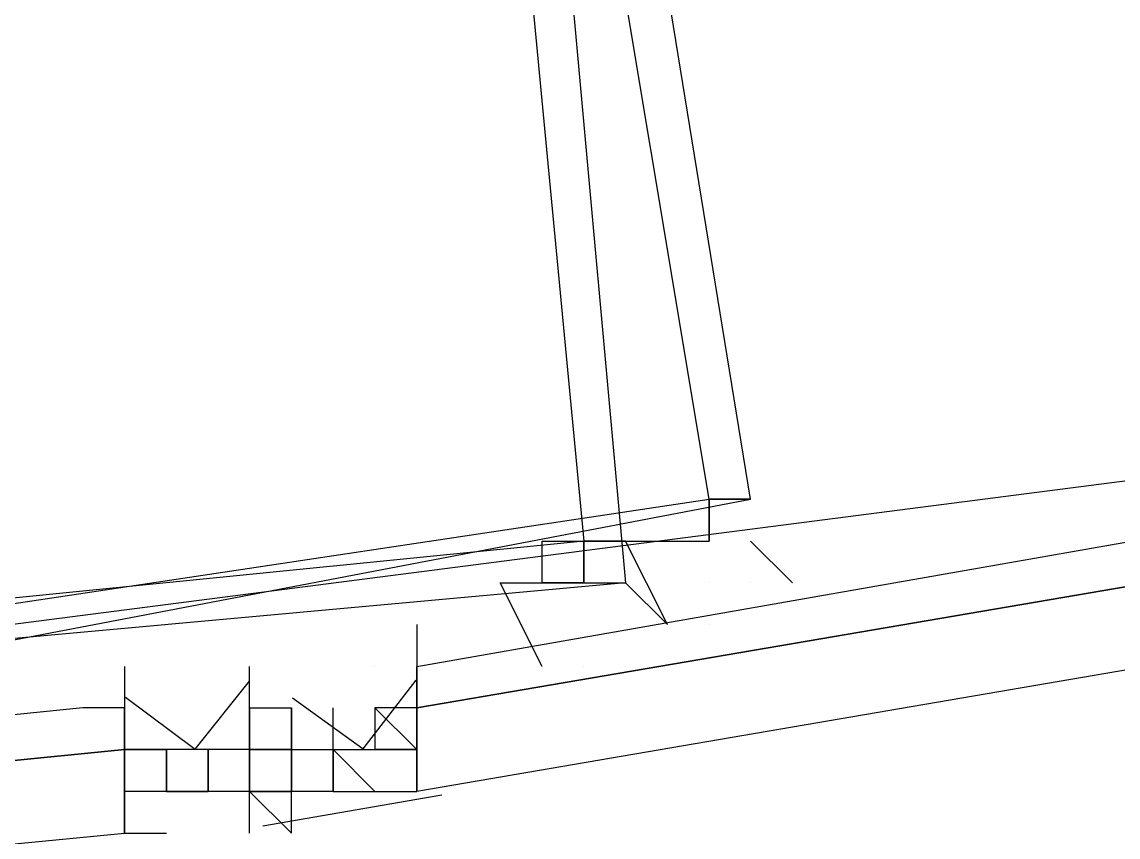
# Model space of a CAD drawing. Header units: feet. Extents: x -84 to 198, y -22 to 181.
# Drawn here: x 76.0606 to 76.4106, y 16.6298 to 16.8903 of the extents above; entities that cross this region are included whole.
import ezdxf

# ---------------------------------------------------------------- set-up
doc = ezdxf.new("R2010")
doc.units = ezdxf.units.FT
doc.layers.add('A-LINEA', color=7, linetype='CONTINUOUS')

msp = doc.modelspace()

# ---------------------------------------------------------------- linework, layer by layer
at = {"layer": 'A-LINEA'}
for p, q in [((76.28, 16.7111), (76.28, 16.7111)), ((76.28, 16.7111), (76.28, 16.7111)), ((76.2533, 16.6978), (76.2533, 16.6978)), ((76.2533, 16.6978), (76.2533, 16.6978)), ((76.28, 16.6978), (76.28, 16.6978)), ((76.28, 16.6978), (76.28, 16.6978)), ((76.28, 16.6978), (76.28, 16.6978)), ((76.28, 16.6978), (76.28, 16.6978)), ((76.0933, 16.6844), (76.0933, 16.6844)), ((76.0933, 16.6844), (76.0933, 16.6844)), ((76.1733, 16.6844), (76.1733, 16.6844)), ((76.1733, 16.6844), (76.1733, 16.6844)), ((76.1733, 16.6844), (76.1733, 16.6844)), ((76.1733, 16.6844), (76.1733, 16.6844)), ((76.1867, 16.6844), (76.1867, 16.6844)), ((76.1867, 16.6844), (76.1867, 16.6844)), ((76.1867, 16.6844), (76.1867, 16.6844)), ((76.1867, 16.6844), (76.1867, 16.6844)), ((76.1867, 16.6844), (76.1867, 16.6844)), ((76.1867, 16.6844), (76.1867, 16.6844)), ((76.1867, 16.6844), (76.1867, 16.6844)), ((76.1867, 16.6844), (76.1867, 16.6844)), ((76.1867, 16.6844), (76.1867, 16.6844)), ((76.1867, 16.6844), (76.1867, 16.6844)), ((76.1867, 16.6844), (76.1867, 16.6844)), ((76.1867, 16.6844), (76.1867, 16.6844)), ((76.1867, 16.6844), (76.1867, 16.6844)), ((76.1867, 16.6844), (76.1867, 16.6844)), ((76.2533, 16.6844), (76.2533, 16.6844)), ((76.2533, 16.6844), (76.2533, 16.6844)), ((76.0933, 16.6711), (76.0933, 16.6711)), ((76.0933, 16.6711), (76.0933, 16.6711)), ((76.0933, 16.6711), (76.0933, 16.6711)), ((76.0933, 16.6711), (76.0933, 16.6711)), ((76.0933, 16.6711), (76.0933, 16.6711)), ((76.0933, 16.6711), (76.0933, 16.6711)), ((76.0933, 16.6711), (76.0933, 16.6711)), ((76.0933, 16.6711), (76.0933, 16.6711)), ((76.0933, 16.6711), (76.0933, 16.6711)), ((76.0933, 16.6711), (76.0933, 16.6711)), ((76.0933, 16.6711), (76.0933, 16.6711)), ((76.0933, 16.6711), (76.0933, 16.6711)), ((76.0933, 16.6711), (76.0933, 16.6711)), ((76.0933, 16.6711), (76.0933, 16.6711)), ((76.0933, 16.6711), (76.0933, 16.6711)), ((76.0933, 16.6711), (76.0933, 16.6711)), ((76.0933, 16.6711), (76.0933, 16.6711)), ((76.0933, 16.6711), (76.0933, 16.6711)), ((76.0933, 16.6711), (76.0933, 16.6711)), ((76.0933, 16.6711), (76.0933, 16.6711)), ((76.0933, 16.6711), (76.0933, 16.6711)), ((76.0933, 16.6711), (76.0933, 16.6711)), ((76.1333, 16.6711), (76.1333, 16.6711)), ((76.1333, 16.6711), (76.1333, 16.6711)), ((76.1333, 16.6711), (76.1333, 16.6711)), ((76.1333, 16.6711), (76.1333, 16.6711)), ((76.1333, 16.6711), (76.1333, 16.6711)), ((76.1333, 16.6711), (76.1333, 16.6711)), ((76.1333, 16.6711), (76.1333, 16.6711)), ((76.1333, 16.6711), (76.1333, 16.6711)), ((76.1333, 16.6711), (76.1333, 16.6711)), ((76.1333, 16.6711), (76.1333, 16.6711)), ((76.1333, 16.6711), (76.1333, 16.6711)), ((76.1333, 16.6711), (76.1333, 16.6711)), ((76.1333, 16.6711), (76.1333, 16.6711)), ((76.1333, 16.6711), (76.1333, 16.6711)), ((76.1333, 16.6711), (76.1333, 16.6711)), ((76.1333, 16.6711), (76.1333, 16.6711)), ((76.1333, 16.6711), (76.1333, 16.6711)), ((76.1333, 16.6711), (76.1333, 16.6711)), ((76.1333, 16.6711), (76.1333, 16.6711)), ((76.1333, 16.6711), (76.1333, 16.6711)), ((76.1333, 16.6711), (76.1333, 16.6711)), ((76.1333, 16.6711), (76.1333, 16.6711)), ((76.1333, 16.6711), (76.1333, 16.6711)), ((76.1333, 16.6711), (76.1333, 16.6711)), ((76.1333, 16.6711), (76.1333, 16.6711)), ((76.1333, 16.6711), (76.1333, 16.6711)), ((76.1333, 16.6711), (76.1333, 16.6711)), ((76.1333, 16.6711), (76.1333, 16.6711)), ((76.1333, 16.6711), (76.1467, 16.6711)), ((76.1333, 16.6711), (76.1333, 16.6711)), ((76.1333, 16.6711), (76.1333, 16.6711)), ((76.1333, 16.6711), (76.1333, 16.6711)), ((76.1333, 16.6711), (76.1333, 16.6711)), ((76.1333, 16.6711), (76.1333, 16.6711)), ((76.1333, 16.6711), (76.1333, 16.6711)), ((76.1333, 16.6711), (76.1333, 16.6711)), ((76.1333, 16.6711), (76.1333, 16.6711)), ((76.1333, 16.6711), (76.1333, 16.6711)), ((76.1333, 16.6711), (76.1333, 16.6711)), ((76.1333, 16.6711), (76.1333, 16.6711)), ((76.1333, 16.6711), (76.1333, 16.6711)), ((76.1333, 16.6711), (76.1333, 16.6711)), ((76.1333, 16.6711), (76.1333, 16.6711)), ((76.1333, 16.6711), (76.1333, 16.6711)), ((76.1333, 16.6711), (76.1333, 16.6711)), ((76.1333, 16.6711), (76.1333, 16.6711)), ((76.1333, 16.6711), (76.1333, 16.6711)), ((76.1333, 16.6711), (76.1333, 16.6711)), ((76.1333, 16.6711), (76.1333, 16.6711)), ((76.1333, 16.6711), (76.1333, 16.6711)), ((76.1333, 16.6711), (76.1333, 16.6711)), ((76.1333, 16.6711), (76.1333, 16.6711)), ((76.1333, 16.6711), (76.1333, 16.6711)), ((76.1333, 16.6711), (76.1333, 16.6711)), ((76.1333, 16.6711), (76.1333, 16.6711)), ((76.1333, 16.6711), (76.1333, 16.6711)), ((76.1333, 16.6711), (76.1333, 16.6711)), ((76.1333, 16.6711), (76.1333, 16.6711)), ((76.1333, 16.6711), (76.1467, 16.6711)), ((76.1333, 16.6711), (76.1333, 16.6711)), ((76.1467, 16.6711), (76.1467, 16.6711)), ((76.1467, 16.6711), (76.1467, 16.6578)), ((76.1467, 16.6711), (76.1467, 16.6711)), ((76.1467, 16.6711), (76.1467, 16.6711)), ((76.1467, 16.6711), (76.1467, 16.6711)), ((76.1467, 16.6711), (76.1467, 16.6711)), ((76.1467, 16.6711), (76.1467, 16.6711)), ((76.1467, 16.6578), (76.1467, 16.6711)), ((76.1467, 16.6578), (76.1467, 16.6711)), ((76.1467, 16.6711), (76.1467, 16.6711)), ((76.1467, 16.6711), (76.1467, 16.6578)), ((76.1467, 16.6711), (76.1467, 16.6711)), ((76.1467, 16.6711), (76.1467, 16.6711)), ((76.1467, 16.6711), (76.1467, 16.6711)), ((76.1467, 16.6711), (76.1467, 16.6711)), ((76.1467, 16.6711), (76.1467, 16.6711)), ((76.1467, 16.6578), (76.1467, 16.6711)), ((76.1467, 16.6578), (76.1467, 16.6711)), ((76.16, 16.6711), (76.16, 16.6711)), ((76.16, 16.6578), (76.16, 16.6711)), ((76.16, 16.6578), (76.16, 16.6711)), ((76.16, 16.6578), (76.16, 16.6711)), ((76.16, 16.6578), (76.16, 16.6711)), ((76.16, 16.6711), (76.16, 16.6711)), ((76.16, 16.6578), (76.16, 16.6711)), ((76.16, 16.6578), (76.16, 16.6711)), ((76.16, 16.6578), (76.16, 16.6711)), ((76.16, 16.6578), (76.16, 16.6711)), ((76.1733, 16.6711), (76.1733, 16.6711)), ((76.1733, 16.6711), (76.1733, 16.6711)), ((76.1733, 16.6711), (76.1733, 16.6711)), ((76.1733, 16.6711), (76.1733, 16.6711)), ((76.1733, 16.6711), (76.1733, 16.6711)), ((76.1733, 16.6711), (76.1733, 16.6711)), ((76.1733, 16.6711), (76.1733, 16.6711)), ((76.1733, 16.6711), (76.1733, 16.6711)), ((76.1733, 16.6711), (76.1733, 16.6711)), ((76.1733, 16.6711), (76.1733, 16.6711)), ((76.1733, 16.6711), (76.1733, 16.6711)), ((76.1733, 16.6711), (76.1733, 16.6711)), ((76.1733, 16.6711), (76.1733, 16.6711)), ((76.1867, 16.6578), (76.1733, 16.6711)), ((76.1733, 16.6711), (76.1733, 16.6711)), ((76.1733, 16.6711), (76.1733, 16.6711)), ((76.1733, 16.6711), (76.1733, 16.6578)), ((76.1733, 16.6711), (76.1733, 16.6711)), ((76.1733, 16.6711), (76.1733, 16.6711)), ((76.1733, 16.6711), (76.1733, 16.6711)), ((76.1733, 16.6711), (76.1733, 16.6711)), ((76.1733, 16.6711), (76.1733, 16.6711)), ((76.1733, 16.6711), (76.1733, 16.6711)), ((76.1733, 16.6711), (76.1733, 16.6711)), ((76.1733, 16.6711), (76.1733, 16.6711)), ((76.1733, 16.6711), (76.1733, 16.6711)), ((76.1733, 16.6711), (76.1733, 16.6711)), ((76.1733, 16.6711), (76.1733, 16.6711)), ((76.1733, 16.6711), (76.1733, 16.6711)), ((76.1733, 16.6711), (76.1733, 16.6711)), ((76.1733, 16.6711), (76.1733, 16.6711)), ((76.1867, 16.6578), (76.1733, 16.6711)), ((76.1733, 16.6711), (76.1733, 16.6711)), ((76.1733, 16.6711), (76.1733, 16.6711)), ((76.1733, 16.6711), (76.1733, 16.6578)), ((76.1733, 16.6711), (76.1733, 16.6711)), ((76.1867, 16.6711), (76.1867, 16.6711)), ((76.1867, 16.6711), (76.1867, 16.6711)), ((76.1867, 16.6711), (76.1867, 16.6711)), ((76.1867, 16.6711), (76.1867, 16.6711)), ((76.1867, 16.6711), (76.1867, 16.6711)), ((76.1867, 16.6711), (76.1867, 16.6711)), ((76.1867, 16.6711), (76.1867, 16.6578)), ((76.1867, 16.6711), (76.1867, 16.6711)), ((76.1867, 16.6711), (76.1867, 16.6711)), ((76.1867, 16.6711), (76.1867, 16.6711)), ((76.1867, 16.6711), (76.1867, 16.6711)), ((76.1867, 16.6711), (76.1867, 16.6711)), ((76.1867, 16.6711), (76.1867, 16.6711)), ((76.1867, 16.6711), (76.1867, 16.6711)), ((76.1867, 16.6711), (76.1867, 16.6711)), ((76.1867, 16.6711), (76.1867, 16.6711)), ((76.1867, 16.6711), (76.1867, 16.6711)), ((76.1867, 16.6711), (76.1867, 16.6578)), ((76.1867, 16.6711), (76.1867, 16.6711)), ((76.1867, 16.6711), (76.1867, 16.6711)), ((76.1867, 16.6711), (76.1867, 16.6711)), ((76.1867, 16.6711), (76.1867, 16.6711)), ((76.0933, 16.6578), (76.0933, 16.6444)), ((76.0933, 16.6578), (76.0933, 16.6578)), ((76.0933, 16.6578), (76.0933, 16.6578)), ((76.0933, 16.6578), (76.0933, 16.6444)), ((76.0933, 16.6578), (76.1067, 16.6578)), ((76.0933, 16.6578), (76.0933, 16.6578)), ((76.0933, 16.6578), (76.0933, 16.6578)), ((76.0933, 16.6578), (76.0933, 16.6578)), ((76.0933, 16.6578), (76.0933, 16.6578)), ((76.0933, 16.6578), (76.0933, 16.6578)), ((76.0933, 16.6578), (76.0933, 16.6578)), ((76.0933, 16.6578), (76.0933, 16.6578)), ((76.1067, 16.6578), (76.0933, 16.6578)), ((76.0933, 16.6444), (76.0933, 16.6578)), ((76.0933, 16.6578), (76.0933, 16.6578)), ((76.0933, 16.6578), (76.1067, 16.6578)), ((76.0933, 16.6578), (76.0933, 16.6444)), ((76.0933, 16.6578), (76.1067, 16.6578)), ((76.0933, 16.6578), (76.0933, 16.6444)), ((76.0933, 16.6578), (76.0933, 16.6578)), ((76.0933, 16.6578), (76.0933, 16.6578)), ((76.0933, 16.6578), (76.0933, 16.6444)), ((76.0933, 16.6578), (76.1067, 16.6578)), ((76.0933, 16.6578), (76.0933, 16.6578)), ((76.0933, 16.6578), (76.0933, 16.6578)), ((76.0933, 16.6578), (76.0933, 16.6578)), ((76.0933, 16.6578), (76.0933, 16.6578)), ((76.0933, 16.6578), (76.0933, 16.6578)), ((76.0933, 16.6578), (76.0933, 16.6578)), ((76.0933, 16.6578), (76.0933, 16.6578)), ((76.1067, 16.6578), (76.0933, 16.6578)), ((76.0933, 16.6444), (76.0933, 16.6578)), ((76.0933, 16.6578), (76.0933, 16.6578)), ((76.0933, 16.6578), (76.1067, 16.6578)), ((76.0933, 16.6578), (76.0933, 16.6444)), ((76.0933, 16.6578), (76.1067, 16.6578)), ((76.1067, 16.6578), (76.1067, 16.6578)), ((76.1067, 16.6578), (76.1067, 16.6578)), ((76.1067, 16.6578), (76.1067, 16.6578)), ((76.1067, 16.6578), (76.1067, 16.6578)), ((76.1067, 16.6578), (76.1067, 16.6578)), ((76.1067, 16.6578), (76.1067, 16.6578)), ((76.1067, 16.6578), (76.1067, 16.6444)), ((76.1067, 16.6578), (76.1067, 16.6578)), ((76.1067, 16.6444), (76.1067, 16.6578)), ((76.1067, 16.6578), (76.1067, 16.6578)), ((76.1067, 16.6578), (76.1067, 16.6578)), ((76.1067, 16.6578), (76.1067, 16.6578)), ((76.1067, 16.6578), (76.1067, 16.6578)), ((76.1067, 16.6578), (76.1067, 16.6578)), ((76.1067, 16.6578), (76.1067, 16.6578)), ((76.1067, 16.6578), (76.1067, 16.6578)), ((76.12, 16.6578), (76.1067, 16.6578)), ((76.1067, 16.6578), (76.1067, 16.6444)), ((76.1067, 16.6578), (76.1067, 16.6578)), ((76.1067, 16.6578), (76.1067, 16.6578)), ((76.1067, 16.6444), (76.1067, 16.6578)), ((76.1067, 16.6578), (76.1067, 16.6578)), ((76.1067, 16.6578), (76.1067, 16.6578)), ((76.1067, 16.6444), (76.1067, 16.6578)), ((76.1067, 16.6578), (76.1067, 16.6578)), ((76.1067, 16.6578), (76.1067, 16.6578)), ((76.1067, 16.6578), (76.1067, 16.6578)), ((76.1067, 16.6578), (76.1067, 16.6578)), ((76.1067, 16.6578), (76.1067, 16.6578)), ((76.1067, 16.6578), (76.1067, 16.6578)), ((76.1067, 16.6578), (76.1067, 16.6578)), ((76.1067, 16.6578), (76.1067, 16.6578)), ((76.1067, 16.6578), (76.1067, 16.6444)), ((76.1067, 16.6578), (76.1067, 16.6578)), ((76.1067, 16.6444), (76.1067, 16.6578)), ((76.1067, 16.6578), (76.1067, 16.6578)), ((76.1067, 16.6578), (76.1067, 16.6578)), ((76.1067, 16.6578), (76.1067, 16.6578)), ((76.1067, 16.6578), (76.1067, 16.6578)), ((76.1067, 16.6578), (76.1067, 16.6578)), ((76.1067, 16.6578), (76.1067, 16.6578)), ((76.1067, 16.6578), (76.1067, 16.6578)), ((76.12, 16.6578), (76.1067, 16.6578)), ((76.1067, 16.6578), (76.1067, 16.6444)), ((76.1067, 16.6578), (76.1067, 16.6578)), ((76.1067, 16.6578), (76.1067, 16.6578)), ((76.1067, 16.6444), (76.1067, 16.6578)), ((76.1067, 16.6578), (76.1067, 16.6578)), ((76.1067, 16.6578), (76.1067, 16.6578)), ((76.1067, 16.6444), (76.1067, 16.6578)), ((76.1067, 16.6578), (76.1067, 16.6578)), ((76.1067, 16.6578), (76.1067, 16.6578)), ((76.12, 16.6578), (76.12, 16.6578)), ((76.12, 16.6578), (76.12, 16.6578)), ((76.12, 16.6578), (76.12, 16.6578)), ((76.12, 16.6578), (76.12, 16.6578)), ((76.12, 16.6578), (76.12, 16.6578)), ((76.12, 16.6578), (76.12, 16.6444)), ((76.12, 16.6578), (76.12, 16.6578)), ((76.12, 16.6578), (76.12, 16.6578)), ((76.12, 16.6578), (76.12, 16.6578)), ((76.12, 16.6578), (76.12, 16.6578)), ((76.12, 16.6578), (76.12, 16.6578)), ((76.12, 16.6444), (76.12, 16.6578)), ((76.12, 16.6578), (76.12, 16.6578)), ((76.12, 16.6578), (76.12, 16.6578)), ((76.1333, 16.6578), (76.12, 16.6578)), ((76.12, 16.6578), (76.12, 16.6578)), ((76.12, 16.6578), (76.12, 16.6578)), ((76.12, 16.6578), (76.12, 16.6578)), ((76.12, 16.6578), (76.12, 16.6578)), ((76.12, 16.6578), (76.12, 16.6578)), ((76.12, 16.6578), (76.12, 16.6578)), ((76.12, 16.6578), (76.12, 16.6578)), ((76.12, 16.6578), (76.12, 16.6578)), ((76.12, 16.6578), (76.12, 16.6578)), ((76.12, 16.6578), (76.12, 16.6578)), ((76.12, 16.6578), (76.12, 16.6578)), ((76.12, 16.6578), (76.12, 16.6578)), ((76.12, 16.6578), (76.12, 16.6578)), ((76.12, 16.6578), (76.12, 16.6578)), ((76.12, 16.6578), (76.12, 16.6578)), ((76.12, 16.6578), (76.12, 16.6578)), ((76.12, 16.6578), (76.12, 16.6578)), ((76.12, 16.6578), (76.12, 16.6578)), ((76.12, 16.6578), (76.12, 16.6444)), ((76.12, 16.6578), (76.12, 16.6578)), ((76.12, 16.6578), (76.12, 16.6578)), ((76.12, 16.6578), (76.12, 16.6578)), ((76.12, 16.6578), (76.12, 16.6578)), ((76.12, 16.6578), (76.12, 16.6578)), ((76.12, 16.6444), (76.12, 16.6578)), ((76.12, 16.6578), (76.12, 16.6578)), ((76.12, 16.6578), (76.12, 16.6578)), ((76.1333, 16.6578), (76.12, 16.6578)), ((76.12, 16.6578), (76.12, 16.6578)), ((76.12, 16.6578), (76.12, 16.6578)), ((76.12, 16.6578), (76.12, 16.6578)), ((76.12, 16.6578), (76.12, 16.6578)), ((76.12, 16.6578), (76.12, 16.6578)), ((76.12, 16.6578), (76.12, 16.6578)), ((76.12, 16.6578), (76.12, 16.6578)), ((76.12, 16.6578), (76.12, 16.6578)), ((76.12, 16.6578), (76.12, 16.6578)), ((76.12, 16.6578), (76.12, 16.6578)), ((76.12, 16.6578), (76.12, 16.6578)), ((76.12, 16.6578), (76.12, 16.6578)), ((76.12, 16.6578), (76.12, 16.6578)), ((76.1333, 16.6578), (76.1333, 16.6578)), ((76.1333, 16.6578), (76.1333, 16.6578)), ((76.1333, 16.6578), (76.1333, 16.6578)), ((76.1333, 16.6578), (76.1333, 16.6578)), ((76.1333, 16.6578), (76.1333, 16.6578)), ((76.1333, 16.6578), (76.1333, 16.6578)), ((76.1333, 16.6578), (76.1333, 16.6578)), ((76.1333, 16.6578), (76.1333, 16.6578)), ((76.1467, 16.6578), (76.1333, 16.6578)), ((76.1333, 16.6578), (76.1333, 16.6578)), ((76.1333, 16.6578), (76.1333, 16.6578)), ((76.1333, 16.6578), (76.1333, 16.6444)), ((76.1467, 16.6578), (76.1333, 16.6578)), ((76.1333, 16.6578), (76.1333, 16.6444)), ((76.1333, 16.6578), (76.1333, 16.6578)), ((76.1333, 16.6578), (76.1333, 16.6578)), ((76.1333, 16.6578), (76.1333, 16.6578)), ((76.1333, 16.6578), (76.1333, 16.6578)), ((76.1333, 16.6578), (76.1333, 16.6578)), ((76.1333, 16.6578), (76.1333, 16.6578)), ((76.1333, 16.6578), (76.1333, 16.6578)), ((76.1333, 16.6578), (76.1333, 16.6578)), ((76.1333, 16.6578), (76.1333, 16.6578)), ((76.1333, 16.6578), (76.1333, 16.6578)), ((76.1333, 16.6578), (76.1467, 16.6578)), ((76.1333, 16.6578), (76.1333, 16.6578)), ((76.1333, 16.6578), (76.1333, 16.6578)), ((76.1333, 16.6578), (76.1467, 16.6578)), ((76.1333, 16.6578), (76.1333, 16.6578)), ((76.1333, 16.6578), (76.1333, 16.6578)), ((76.1333, 16.6578), (76.1333, 16.6578)), ((76.1333, 16.6578), (76.1333, 16.6578)), ((76.1333, 16.6578), (76.1333, 16.6578)), ((76.1333, 16.6578), (76.1333, 16.6578)), ((76.1333, 16.6578), (76.1333, 16.6578)), ((76.1333, 16.6578), (76.1333, 16.6578)), ((76.1333, 16.6578), (76.1333, 16.6578)), ((76.1333, 16.6578), (76.1333, 16.6578)), ((76.1333, 16.6578), (76.1333, 16.6578)), ((76.1333, 16.6578), (76.1333, 16.6578)), ((76.1467, 16.6578), (76.1333, 16.6578)), ((76.1333, 16.6578), (76.1333, 16.6578)), ((76.1333, 16.6578), (76.1333, 16.6578)), ((76.1333, 16.6578), (76.1333, 16.6578)), ((76.1333, 16.6578), (76.1333, 16.6578)), ((76.1333, 16.6578), (76.1333, 16.6578)), ((76.1333, 16.6578), (76.1333, 16.6578)), ((76.1333, 16.6578), (76.1333, 16.6578)), ((76.1333, 16.6578), (76.1333, 16.6578)), ((76.1333, 16.6578), (76.1333, 16.6578)), ((76.1333, 16.6578), (76.1333, 16.6578)), ((76.1333, 16.6578), (76.1333, 16.6578)), ((76.1467, 16.6578), (76.1333, 16.6578)), ((76.1333, 16.6578), (76.1333, 16.6578)), ((76.1333, 16.6578), (76.1333, 16.6578)), ((76.1333, 16.6578), (76.1333, 16.6444)), ((76.1467, 16.6578), (76.1333, 16.6578)), ((76.1333, 16.6578), (76.1333, 16.6444)), ((76.1333, 16.6578), (76.1333, 16.6578)), ((76.1333, 16.6578), (76.1333, 16.6578)), ((76.1333, 16.6578), (76.1333, 16.6578)), ((76.1333, 16.6578), (76.1333, 16.6578)), ((76.1333, 16.6578), (76.1333, 16.6578)), ((76.1333, 16.6578), (76.1333, 16.6578)), ((76.1333, 16.6578), (76.1333, 16.6578)), ((76.1333, 16.6578), (76.1333, 16.6578)), ((76.1333, 16.6578), (76.1333, 16.6578)), ((76.1333, 16.6578), (76.1333, 16.6578)), ((76.1333, 16.6578), (76.1467, 16.6578)), ((76.1333, 16.6578), (76.1333, 16.6578)), ((76.1333, 16.6578), (76.1333, 16.6578)), ((76.1333, 16.6578), (76.1467, 16.6578)), ((76.1333, 16.6578), (76.1333, 16.6578)), ((76.1333, 16.6578), (76.1333, 16.6578)), ((76.1333, 16.6578), (76.1333, 16.6578)), ((76.1333, 16.6578), (76.1333, 16.6578)), ((76.1333, 16.6578), (76.1333, 16.6578)), ((76.1333, 16.6578), (76.1333, 16.6578)), ((76.1333, 16.6578), (76.1333, 16.6578)), ((76.1333, 16.6578), (76.1333, 16.6578)), ((76.1333, 16.6578), (76.1333, 16.6578)), ((76.1333, 16.6578), (76.1333, 16.6578)), ((76.1333, 16.6578), (76.1333, 16.6578)), ((76.1333, 16.6578), (76.1333, 16.6578)), ((76.1467, 16.6578), (76.1333, 16.6578)), ((76.1333, 16.6578), (76.1333, 16.6578)), ((76.1333, 16.6578), (76.1333, 16.6578)), ((76.1333, 16.6578), (76.1333, 16.6578)), ((76.1467, 16.6578), (76.1467, 16.6578)), ((76.1467, 16.6578), (76.1467, 16.6578)), ((76.1467, 16.6578), (76.1467, 16.6578)), ((76.1467, 16.6578), (76.1467, 16.6578)), ((76.1467, 16.6578), (76.1467, 16.6578)), ((76.1467, 16.6578), (76.1467, 16.6578)), ((76.1467, 16.6578), (76.1467, 16.6578)), ((76.1467, 16.6578), (76.1467, 16.6578)), ((76.1467, 16.6578), (76.1467, 16.6578)), ((76.1467, 16.6578), (76.16, 16.6578)), ((76.1467, 16.6578), (76.1467, 16.6578)), ((76.1467, 16.6578), (76.16, 16.6578)), ((76.1467, 16.6578), (76.1467, 16.6578)), ((76.1467, 16.6578), (76.1467, 16.6578)), ((76.1467, 16.6578), (76.1467, 16.6578)), ((76.1467, 16.6578), (76.1467, 16.6578)), ((76.1467, 16.6578), (76.1467, 16.6578)), ((76.1467, 16.6578), (76.1467, 16.6578)), ((76.1467, 16.6578), (76.1467, 16.6578)), ((76.1467, 16.6578), (76.1467, 16.6578)), ((76.1467, 16.6578), (76.1467, 16.6578)), ((76.1467, 16.6578), (76.1467, 16.6578)), ((76.1467, 16.6578), (76.1467, 16.6578)), ((76.1467, 16.6578), (76.1467, 16.6578)), ((76.1467, 16.6578), (76.1467, 16.6444)), ((76.1467, 16.6578), (76.1467, 16.6444)), ((76.1467, 16.6578), (76.1467, 16.6578)), ((76.1467, 16.6578), (76.1467, 16.6578)), ((76.1467, 16.6578), (76.1467, 16.6578)), ((76.1467, 16.6578), (76.1467, 16.6578)), ((76.1467, 16.6578), (76.1467, 16.6578)), ((76.1467, 16.6578), (76.1467, 16.6578)), ((76.1467, 16.6578), (76.1467, 16.6578)), ((76.1467, 16.6578), (76.1467, 16.6578)), ((76.1467, 16.6578), (76.1467, 16.6578)), ((76.1467, 16.6578), (76.1467, 16.6578)), ((76.1467, 16.6578), (76.1467, 16.6578)), ((76.1467, 16.6578), (76.1467, 16.6578)), ((76.1467, 16.6578), (76.1467, 16.6578)), ((76.1467, 16.6578), (76.1467, 16.6578)), ((76.1467, 16.6578), (76.1467, 16.6578)), ((76.1467, 16.6578), (76.16, 16.6578)), ((76.1467, 16.6578), (76.1467, 16.6578)), ((76.1467, 16.6578), (76.16, 16.6578)), ((76.1467, 16.6578), (76.1467, 16.6578)), ((76.1467, 16.6578), (76.1467, 16.6578)), ((76.1467, 16.6578), (76.1467, 16.6578)), ((76.1467, 16.6578), (76.1467, 16.6578)), ((76.1467, 16.6578), (76.1467, 16.6578)), ((76.1467, 16.6578), (76.1467, 16.6578)), ((76.1467, 16.6578), (76.1467, 16.6578)), ((76.1467, 16.6578), (76.1467, 16.6578)), ((76.1467, 16.6578), (76.1467, 16.6578)), ((76.1467, 16.6578), (76.1467, 16.6578)), ((76.1467, 16.6578), (76.1467, 16.6578)), ((76.1467, 16.6578), (76.1467, 16.6578)), ((76.1467, 16.6578), (76.1467, 16.6444)), ((76.1467, 16.6578), (76.1467, 16.6444)), ((76.1467, 16.6578), (76.1467, 16.6578)), ((76.1467, 16.6578), (76.1467, 16.6578)), ((76.1467, 16.6578), (76.1467, 16.6578)), ((76.1467, 16.6578), (76.1467, 16.6578)), ((76.1467, 16.6578), (76.1467, 16.6578)), ((76.1467, 16.6578), (76.1467, 16.6578)), ((76.16, 16.6578), (76.16, 16.6578)), ((76.16, 16.6578), (76.16, 16.6444)), ((76.16, 16.6578), (76.16, 16.6578)), ((76.16, 16.6578), (76.16, 16.6578)), ((76.16, 16.6578), (76.16, 16.6578)), ((76.16, 16.6578), (76.16, 16.6578)), ((76.16, 16.6578), (76.16, 16.6578)), ((76.16, 16.6578), (76.1733, 16.6578)), ((76.16, 16.6444), (76.16, 16.6578)), ((76.16, 16.6578), (76.16, 16.6578)), ((76.16, 16.6578), (76.16, 16.6578)), ((76.16, 16.6578), (76.1733, 16.6444)), ((76.16, 16.6578), (76.16, 16.6578)), ((76.16, 16.6578), (76.16, 16.6578)), ((76.16, 16.6578), (76.16, 16.6578)), ((76.16, 16.6444), (76.16, 16.6578)), ((76.16, 16.6578), (76.16, 16.6578)), ((76.16, 16.6444), (76.16, 16.6578)), ((76.16, 16.6578), (76.16, 16.6578)), ((76.16, 16.6578), (76.16, 16.6578)), ((76.16, 16.6578), (76.16, 16.6578)), ((76.16, 16.6578), (76.16, 16.6578)), ((76.16, 16.6578), (76.16, 16.6578)), ((76.16, 16.6578), (76.16, 16.6444)), ((76.16, 16.6578), (76.16, 16.6578)), ((76.16, 16.6578), (76.16, 16.6578)), ((76.16, 16.6578), (76.16, 16.6578)), ((76.16, 16.6578), (76.16, 16.6578)), ((76.16, 16.6578), (76.16, 16.6578)), ((76.16, 16.6578), (76.16, 16.6444)), ((76.16, 16.6578), (76.16, 16.6578)), ((76.16, 16.6578), (76.16, 16.6578)), ((76.16, 16.6578), (76.16, 16.6578)), ((76.16, 16.6578), (76.16, 16.6578)), ((76.16, 16.6578), (76.16, 16.6578)), ((76.16, 16.6578), (76.1733, 16.6578)), ((76.16, 16.6444), (76.16, 16.6578)), ((76.16, 16.6578), (76.16, 16.6578)), ((76.16, 16.6578), (76.16, 16.6578)), ((76.16, 16.6578), (76.1733, 16.6444)), ((76.16, 16.6578), (76.16, 16.6578)), ((76.16, 16.6578), (76.16, 16.6578)), ((76.16, 16.6578), (76.16, 16.6578)), ((76.16, 16.6444), (76.16, 16.6578)), ((76.16, 16.6578), (76.16, 16.6578)), ((76.16, 16.6444), (76.16, 16.6578)), ((76.16, 16.6578), (76.16, 16.6578)), ((76.16, 16.6578), (76.16, 16.6578)), ((76.16, 16.6578), (76.16, 16.6578)), ((76.16, 16.6578), (76.16, 16.6578)), ((76.16, 16.6578), (76.16, 16.6578)), ((76.16, 16.6578), (76.16, 16.6444)), ((76.16, 16.6578), (76.16, 16.6578)), ((76.16, 16.6578), (76.16, 16.6578)), ((76.16, 16.6578), (76.16, 16.6578)), ((76.16, 16.6578), (76.16, 16.6578)), ((76.1733, 16.6578), (76.1733, 16.6578)), ((76.1733, 16.6578), (76.1733, 16.6578)), ((76.1733, 16.6578), (76.1733, 16.6578)), ((76.1733, 16.6578), (76.1733, 16.6578)), ((76.1733, 16.6578), (76.1733, 16.6578)), ((76.1733, 16.6578), (76.1733, 16.6578)), ((76.1733, 16.6578), (76.1733, 16.6578)), ((76.1733, 16.6578), (76.1733, 16.6578)), ((76.1733, 16.6578), (76.1733, 16.6578)), ((76.1733, 16.6578), (76.1733, 16.6578)), ((76.1733, 16.6578), (76.1733, 16.6578)), ((76.1733, 16.6578), (76.1733, 16.6578)), ((76.1733, 16.6578), (76.1733, 16.6578)), ((76.1733, 16.6578), (76.1733, 16.6578)), ((76.1733, 16.6578), (76.1733, 16.6578)), ((76.1733, 16.6578), (76.1733, 16.6578)), ((76.1733, 16.6578), (76.1733, 16.6578)), ((76.1733, 16.6578), (76.1733, 16.6578)), ((76.1733, 16.6578), (76.1733, 16.6578)), ((76.1733, 16.6578), (76.1733, 16.6578)), ((76.1733, 16.6578), (76.1867, 16.6578)), ((76.1733, 16.6578), (76.1733, 16.6578)), ((76.1733, 16.6578), (76.1733, 16.6578)), ((76.1733, 16.6578), (76.1733, 16.6578)), ((76.1733, 16.6578), (76.1733, 16.6578)), ((76.1733, 16.6578), (76.1733, 16.6578)), ((76.1733, 16.6578), (76.1733, 16.6578)), ((76.1733, 16.6578), (76.1733, 16.6578)), ((76.1733, 16.6578), (76.1733, 16.6578)), ((76.1867, 16.6578), (76.1733, 16.6578)), ((76.1733, 16.6578), (76.1733, 16.6578)), ((76.1867, 16.6578), (76.1733, 16.6578)), ((76.1733, 16.6578), (76.1733, 16.6578)), ((76.1733, 16.6578), (76.1733, 16.6578)), ((76.1733, 16.6578), (76.1733, 16.6578)), ((76.1733, 16.6578), (76.1733, 16.6578)), ((76.1733, 16.6578), (76.1733, 16.6578)), ((76.1733, 16.6578), (76.1733, 16.6578)), ((76.1733, 16.6578), (76.1733, 16.6578)), ((76.1733, 16.6578), (76.1733, 16.6578)), ((76.1733, 16.6578), (76.1733, 16.6578)), ((76.1733, 16.6578), (76.1733, 16.6578)), ((76.1733, 16.6578), (76.1733, 16.6578)), ((76.1733, 16.6578), (76.1733, 16.6578)), ((76.1733, 16.6578), (76.1733, 16.6578)), ((76.1733, 16.6578), (76.1733, 16.6578)), ((76.1733, 16.6578), (76.1733, 16.6578)), ((76.1733, 16.6578), (76.1733, 16.6578)), ((76.1733, 16.6578), (76.1733, 16.6578)), ((76.1733, 16.6578), (76.1733, 16.6578)), ((76.1733, 16.6578), (76.1733, 16.6578)), ((76.1733, 16.6578), (76.1733, 16.6578)), ((76.1733, 16.6578), (76.1733, 16.6578)), ((76.1733, 16.6578), (76.1867, 16.6578)), ((76.1733, 16.6578), (76.1733, 16.6578)), ((76.1733, 16.6578), (76.1733, 16.6578)), ((76.1733, 16.6578), (76.1733, 16.6578)), ((76.1733, 16.6578), (76.1733, 16.6578)), ((76.1733, 16.6578), (76.1733, 16.6578)), ((76.1733, 16.6578), (76.1733, 16.6578)), ((76.1733, 16.6578), (76.1733, 16.6578)), ((76.1733, 16.6578), (76.1733, 16.6578)), ((76.1867, 16.6578), (76.1733, 16.6578)), ((76.1733, 16.6578), (76.1733, 16.6578)), ((76.1867, 16.6578), (76.1733, 16.6578)), ((76.1733, 16.6578), (76.1733, 16.6578)), ((76.1867, 16.6578), (76.1867, 16.6578)), ((76.1867, 16.6578), (76.1867, 16.6578)), ((76.1867, 16.6578), (76.1867, 16.6578)), ((76.1867, 16.6578), (76.1867, 16.6578)), ((76.1867, 16.6578), (76.1867, 16.6578)), ((76.1867, 16.6578), (76.1867, 16.6578)), ((76.1867, 16.6578), (76.1867, 16.6578)), ((76.1867, 16.6578), (76.1867, 16.6578)), ((76.1867, 16.6578), (76.1867, 16.6578)), ((76.1867, 16.6578), (76.1867, 16.6578)), ((76.1867, 16.6578), (76.1867, 16.6578)), ((76.1867, 16.6444), (76.1867, 16.6578)), ((76.1867, 16.6444), (76.1867, 16.6578)), ((76.1867, 16.6578), (76.1867, 16.6578)), ((76.1867, 16.6578), (76.1867, 16.6578)), ((76.1867, 16.6578), (76.1867, 16.6578)), ((76.1867, 16.6578), (76.1867, 16.6578)), ((76.1867, 16.6578), (76.1867, 16.6578)), ((76.1867, 16.6578), (76.1867, 16.6578)), ((76.1867, 16.6578), (76.1867, 16.6578)), ((76.1867, 16.6578), (76.1867, 16.6578)), ((76.1867, 16.6578), (76.1867, 16.6578)), ((76.1867, 16.6578), (76.1867, 16.6578)), ((76.1867, 16.6578), (76.1867, 16.6578)), ((76.1867, 16.6578), (76.1867, 16.6578)), ((76.1867, 16.6444), (76.1867, 16.6578)), ((76.1867, 16.6444), (76.1867, 16.6578)), ((76.1867, 16.6578), (76.1867, 16.6578)), ((76.1067, 16.6444), (76.0933, 16.6444)), ((76.1067, 16.6444), (76.0933, 16.6444)), ((76.0933, 16.6444), (76.0933, 16.6444)), ((76.0933, 16.6444), (76.0933, 16.6444)), ((76.0933, 16.6444), (76.0933, 16.6444)), ((76.0933, 16.6444), (76.0933, 16.6444)), ((76.0933, 16.6444), (76.0933, 16.6444)), ((76.0933, 16.6444), (76.0933, 16.6444)), ((76.0933, 16.6444), (76.0933, 16.6444)), ((76.0933, 16.6444), (76.0933, 16.6444)), ((76.0933, 16.6444), (76.0933, 16.6311)), ((76.0933, 16.6444), (76.0933, 16.6444)), ((76.0933, 16.6444), (76.0933, 16.6444)), ((76.0933, 16.6444), (76.0933, 16.6444)), ((76.0933, 16.6444), (76.0933, 16.6444)), ((76.0933, 16.6311), (76.0933, 16.6444)), ((76.0933, 16.6311), (76.0933, 16.6444)), ((76.0933, 16.6444), (76.0933, 16.6444)), ((76.0933, 16.6444), (76.0933, 16.6444)), ((76.0933, 16.6311), (76.0933, 16.6444)), ((76.0933, 16.6444), (76.0933, 16.6444)), ((76.1067, 16.6444), (76.0933, 16.6444)), ((76.1067, 16.6444), (76.0933, 16.6444)), ((76.0933, 16.6444), (76.0933, 16.6444)), ((76.0933, 16.6444), (76.0933, 16.6444)), ((76.0933, 16.6444), (76.0933, 16.6444)), ((76.0933, 16.6444), (76.0933, 16.6444)), ((76.0933, 16.6444), (76.0933, 16.6444)), ((76.0933, 16.6444), (76.0933, 16.6444)), ((76.0933, 16.6444), (76.0933, 16.6444)), ((76.0933, 16.6444), (76.0933, 16.6444)), ((76.0933, 16.6444), (76.0933, 16.6311)), ((76.0933, 16.6444), (76.0933, 16.6444)), ((76.0933, 16.6444), (76.0933, 16.6444)), ((76.0933, 16.6444), (76.0933, 16.6444)), ((76.0933, 16.6444), (76.0933, 16.6444)), ((76.0933, 16.6311), (76.0933, 16.6444)), ((76.0933, 16.6311), (76.0933, 16.6444)), ((76.0933, 16.6444), (76.0933, 16.6444)), ((76.0933, 16.6444), (76.0933, 16.6444)), ((76.0933, 16.6311), (76.0933, 16.6444)), ((76.0933, 16.6444), (76.0933, 16.6444)), ((76.1067, 16.6444), (76.1067, 16.6444)), ((76.1067, 16.6444), (76.1067, 16.6444)), ((76.1067, 16.6444), (76.1067, 16.6444)), ((76.12, 16.6444), (76.1067, 16.6444)), ((76.1067, 16.6444), (76.1067, 16.6444)), ((76.12, 16.6444), (76.1067, 16.6444)), ((76.1067, 16.6444), (76.1067, 16.6444)), ((76.1067, 16.6444), (76.1067, 16.6444)), ((76.1067, 16.6444), (76.1067, 16.6444)), ((76.1067, 16.6444), (76.1067, 16.6444)), ((76.1067, 16.6444), (76.1067, 16.6444)), ((76.1067, 16.6444), (76.1067, 16.6444)), ((76.1067, 16.6444), (76.1067, 16.6444)), ((76.1067, 16.6444), (76.1067, 16.6444)), ((76.1067, 16.6444), (76.1067, 16.6444)), ((76.1067, 16.6444), (76.1067, 16.6444)), ((76.1067, 16.6444), (76.1067, 16.6444)), ((76.1067, 16.6444), (76.12, 16.6444)), ((76.1067, 16.6444), (76.12, 16.6444)), ((76.1067, 16.6444), (76.1067, 16.6444)), ((76.1067, 16.6444), (76.1067, 16.6444)), ((76.1067, 16.6444), (76.1067, 16.6444)), ((76.1067, 16.6444), (76.1067, 16.6444)), ((76.12, 16.6444), (76.1067, 16.6444)), ((76.1067, 16.6444), (76.1067, 16.6444)), ((76.12, 16.6444), (76.1067, 16.6444)), ((76.1067, 16.6444), (76.1067, 16.6444)), ((76.1067, 16.6444), (76.1067, 16.6444)), ((76.1067, 16.6444), (76.1067, 16.6444)), ((76.1067, 16.6444), (76.1067, 16.6444)), ((76.1067, 16.6444), (76.1067, 16.6444)), ((76.1067, 16.6444), (76.1067, 16.6444)), ((76.1067, 16.6444), (76.1067, 16.6444)), ((76.1067, 16.6444), (76.1067, 16.6444)), ((76.1067, 16.6444), (76.1067, 16.6444)), ((76.1067, 16.6444), (76.1067, 16.6444)), ((76.1067, 16.6444), (76.1067, 16.6444)), ((76.1067, 16.6444), (76.12, 16.6444)), ((76.1067, 16.6444), (76.12, 16.6444)), ((76.1067, 16.6444), (76.1067, 16.6444)), ((76.12, 16.6444), (76.12, 16.6444)), ((76.12, 16.6444), (76.12, 16.6444)), ((76.12, 16.6444), (76.12, 16.6444)), ((76.12, 16.6444), (76.12, 16.6444)), ((76.12, 16.6444), (76.12, 16.6444)), ((76.12, 16.6444), (76.12, 16.6444)), ((76.1333, 16.6444), (76.12, 16.6444)), ((76.12, 16.6444), (76.12, 16.6444)), ((76.12, 16.6444), (76.12, 16.6444)), ((76.12, 16.6444), (76.12, 16.6444)), ((76.12, 16.6444), (76.12, 16.6444)), ((76.12, 16.6444), (76.12, 16.6444)), ((76.12, 16.6444), (76.12, 16.6444)), ((76.12, 16.6444), (76.12, 16.6444)), ((76.12, 16.6444), (76.12, 16.6444)), ((76.12, 16.6444), (76.12, 16.6444)), ((76.12, 16.6444), (76.12, 16.6444)), ((76.12, 16.6444), (76.12, 16.6444)), ((76.12, 16.6444), (76.12, 16.6444)), ((76.12, 16.6444), (76.12, 16.6444)), ((76.12, 16.6444), (76.12, 16.6444)), ((76.12, 16.6444), (76.12, 16.6444)), ((76.12, 16.6444), (76.12, 16.6444)), ((76.12, 16.6444), (76.12, 16.6444)), ((76.12, 16.6444), (76.12, 16.6444)), ((76.12, 16.6444), (76.12, 16.6444)), ((76.12, 16.6444), (76.12, 16.6444)), ((76.12, 16.6444), (76.12, 16.6444)), ((76.12, 16.6444), (76.12, 16.6444)), ((76.12, 16.6444), (76.12, 16.6444)), ((76.12, 16.6444), (76.12, 16.6444)), ((76.12, 16.6444), (76.12, 16.6444)), ((76.12, 16.6444), (76.12, 16.6444)), ((76.12, 16.6444), (76.12, 16.6444)), ((76.12, 16.6444), (76.12, 16.6444)), ((76.1333, 16.6444), (76.12, 16.6444)), ((76.12, 16.6444), (76.12, 16.6444)), ((76.12, 16.6444), (76.12, 16.6444)), ((76.12, 16.6444), (76.12, 16.6444)), ((76.12, 16.6444), (76.12, 16.6444)), ((76.12, 16.6444), (76.12, 16.6444)), ((76.12, 16.6444), (76.12, 16.6444)), ((76.12, 16.6444), (76.12, 16.6444)), ((76.12, 16.6444), (76.12, 16.6444)), ((76.12, 16.6444), (76.12, 16.6444)), ((76.12, 16.6444), (76.12, 16.6444)), ((76.12, 16.6444), (76.12, 16.6444)), ((76.12, 16.6444), (76.12, 16.6444)), ((76.12, 16.6444), (76.12, 16.6444)), ((76.12, 16.6444), (76.12, 16.6444)), ((76.12, 16.6444), (76.12, 16.6444)), ((76.12, 16.6444), (76.12, 16.6444)), ((76.12, 16.6444), (76.12, 16.6444)), ((76.12, 16.6444), (76.12, 16.6444)), ((76.12, 16.6444), (76.12, 16.6444)), ((76.12, 16.6444), (76.12, 16.6444)), ((76.12, 16.6444), (76.12, 16.6444)), ((76.12, 16.6444), (76.12, 16.6444)), ((76.1333, 16.6444), (76.1333, 16.6444)), ((76.1333, 16.6444), (76.1333, 16.6444)), ((76.1333, 16.6444), (76.1333, 16.6444)), ((76.1467, 16.6444), (76.1333, 16.6444)), ((76.1333, 16.6444), (76.1333, 16.6444)), ((76.1333, 16.6444), (76.1333, 16.6444)), ((76.1333, 16.6444), (76.1333, 16.6444)), ((76.1333, 16.6444), (76.1333, 16.6444)), ((76.1333, 16.6444), (76.1333, 16.6444)), ((76.1333, 16.6444), (76.1333, 16.6444)), ((76.1333, 16.6444), (76.1333, 16.6444)), ((76.1333, 16.6444), (76.1333, 16.6444)), ((76.1333, 16.6444), (76.1333, 16.6444)), ((76.1333, 16.6444), (76.1333, 16.6444)), ((76.1333, 16.6444), (76.1333, 16.6444)), ((76.1333, 16.6444), (76.1333, 16.6444)), ((76.1333, 16.6444), (76.1333, 16.6444)), ((76.1333, 16.6444), (76.1333, 16.6444)), ((76.1333, 16.6444), (76.1333, 16.6444)), ((76.1333, 16.6444), (76.1333, 16.6444)), ((76.1333, 16.6444), (76.1333, 16.6444)), ((76.1333, 16.6444), (76.1333, 16.6444)), ((76.1333, 16.6444), (76.1333, 16.6444)), ((76.1333, 16.6444), (76.1333, 16.6444)), ((76.1333, 16.6444), (76.1333, 16.6444)), ((76.1333, 16.6444), (76.1333, 16.6444)), ((76.1333, 16.6444), (76.1333, 16.6444)), ((76.1333, 16.6444), (76.1467, 16.6311)), ((76.1333, 16.6444), (76.1467, 16.6444)), ((76.1333, 16.6311), (76.1333, 16.6444)), ((76.1333, 16.6311), (76.1333, 16.6444)), ((76.1333, 16.6444), (76.1333, 16.6444)), ((76.1333, 16.6444), (76.1333, 16.6444)), ((76.1333, 16.6444), (76.1333, 16.6444)), ((76.1467, 16.6444), (76.1333, 16.6444)), ((76.1333, 16.6444), (76.1333, 16.6444)), ((76.1333, 16.6444), (76.1333, 16.6444)), ((76.1333, 16.6444), (76.1333, 16.6444)), ((76.1333, 16.6444), (76.1333, 16.6444)), ((76.1333, 16.6444), (76.1333, 16.6444)), ((76.1333, 16.6444), (76.1333, 16.6444)), ((76.1333, 16.6444), (76.1333, 16.6444)), ((76.1333, 16.6444), (76.1333, 16.6444)), ((76.1333, 16.6444), (76.1333, 16.6444)), ((76.1333, 16.6444), (76.1333, 16.6444)), ((76.1333, 16.6444), (76.1333, 16.6444)), ((76.1333, 16.6444), (76.1333, 16.6444)), ((76.1333, 16.6444), (76.1333, 16.6444)), ((76.1333, 16.6444), (76.1333, 16.6444)), ((76.1333, 16.6444), (76.1333, 16.6444)), ((76.1333, 16.6444), (76.1333, 16.6444)), ((76.1333, 16.6444), (76.1333, 16.6444)), ((76.1333, 16.6444), (76.1333, 16.6444)), ((76.1333, 16.6444), (76.1333, 16.6444)), ((76.1333, 16.6444), (76.1333, 16.6444)), ((76.1333, 16.6444), (76.1333, 16.6444)), ((76.1333, 16.6444), (76.1333, 16.6444)), ((76.1333, 16.6444), (76.1333, 16.6444)), ((76.1333, 16.6444), (76.1467, 16.6311)), ((76.1333, 16.6444), (76.1467, 16.6444)), ((76.1333, 16.6311), (76.1333, 16.6444)), ((76.1333, 16.6311), (76.1333, 16.6444)), ((76.1947, 16.6432), (76.1375, 16.6333)), ((76.1947, 16.6432), (76.1375, 16.6333)), ((76.1467, 16.6444), (76.1467, 16.6444)), ((76.1467, 16.6444), (76.1467, 16.6444)), ((76.1467, 16.6311), (76.1467, 16.6444)), ((76.1467, 16.6311), (76.1467, 16.6444)), ((76.1467, 16.6444), (76.1467, 16.6444)), ((76.1467, 16.6444), (76.1467, 16.6444)), ((76.1467, 16.6444), (76.1467, 16.6444)), ((76.1467, 16.6444), (76.1467, 16.6444)), ((76.1467, 16.6444), (76.1467, 16.6444)), ((76.1467, 16.6444), (76.1467, 16.6444)), ((76.1467, 16.6444), (76.1467, 16.6444)), ((76.1467, 16.6444), (76.1467, 16.6444)), ((76.1467, 16.6444), (76.1467, 16.6444)), ((76.1467, 16.6444), (76.1467, 16.6444)), ((76.1467, 16.6444), (76.1467, 16.6444)), ((76.1467, 16.6444), (76.1467, 16.6444)), ((76.16, 16.6444), (76.1467, 16.6444)), ((76.1467, 16.6444), (76.1467, 16.6444)), ((76.1467, 16.6444), (76.1467, 16.6444)), ((76.1467, 16.6444), (76.1467, 16.6444)), ((76.1467, 16.6444), (76.1467, 16.6444)), ((76.1467, 16.6444), (76.1467, 16.6444)), ((76.1467, 16.6444), (76.1467, 16.6444)), ((76.1467, 16.6444), (76.1467, 16.6444)), ((76.1467, 16.6444), (76.1467, 16.6444)), ((76.1467, 16.6444), (76.1467, 16.6444)), ((76.1467, 16.6444), (76.1467, 16.6444)), ((76.1467, 16.6444), (76.1467, 16.6444)), ((76.1467, 16.6311), (76.1467, 16.6444)), ((76.1467, 16.6311), (76.1467, 16.6444)), ((76.1467, 16.6444), (76.1467, 16.6444)), ((76.1467, 16.6444), (76.1467, 16.6444)), ((76.1467, 16.6444), (76.1467, 16.6444)), ((76.1467, 16.6444), (76.1467, 16.6444)), ((76.1467, 16.6444), (76.1467, 16.6444)), ((76.1467, 16.6444), (76.1467, 16.6444)), ((76.1467, 16.6444), (76.1467, 16.6444)), ((76.1467, 16.6444), (76.1467, 16.6444)), ((76.1467, 16.6444), (76.1467, 16.6444)), ((76.1467, 16.6444), (76.1467, 16.6444)), ((76.1467, 16.6444), (76.1467, 16.6444)), ((76.1467, 16.6444), (76.1467, 16.6444)), ((76.16, 16.6444), (76.1467, 16.6444)), ((76.1467, 16.6444), (76.1467, 16.6444)), ((76.1467, 16.6444), (76.1467, 16.6444)), ((76.1467, 16.6444), (76.1467, 16.6444)), ((76.1467, 16.6444), (76.1467, 16.6444)), ((76.1467, 16.6444), (76.1467, 16.6444)), ((76.1467, 16.6444), (76.1467, 16.6444)), ((76.1467, 16.6444), (76.1467, 16.6444)), ((76.1467, 16.6444), (76.1467, 16.6444)), ((76.1467, 16.6444), (76.1467, 16.6444)), ((76.16, 16.6444), (76.16, 16.6444)), ((76.16, 16.6444), (76.16, 16.6444)), ((76.16, 16.6444), (76.16, 16.6444)), ((76.16, 16.6444), (76.16, 16.6444)), ((76.16, 16.6444), (76.16, 16.6444)), ((76.16, 16.6444), (76.16, 16.6444)), ((76.16, 16.6444), (76.1733, 16.6444)), ((76.16, 16.6444), (76.1733, 16.6444)), ((76.16, 16.6444), (76.1733, 16.6444)), ((76.16, 16.6444), (76.1733, 16.6444)), ((76.16, 16.6444), (76.16, 16.6444)), ((76.16, 16.6444), (76.16, 16.6444)), ((76.16, 16.6444), (76.16, 16.6444)), ((76.16, 16.6444), (76.16, 16.6444)), ((76.16, 16.6444), (76.16, 16.6444)), ((76.16, 16.6444), (76.16, 16.6444)), ((76.16, 16.6444), (76.16, 16.6444)), ((76.16, 16.6444), (76.16, 16.6444)), ((76.16, 16.6444), (76.16, 16.6444)), ((76.16, 16.6444), (76.16, 16.6444)), ((76.16, 16.6444), (76.16, 16.6444)), ((76.16, 16.6444), (76.16, 16.6444)), ((76.16, 16.6444), (76.16, 16.6444)), ((76.16, 16.6444), (76.16, 16.6444)), ((76.16, 16.6444), (76.16, 16.6444)), ((76.16, 16.6444), (76.16, 16.6444)), ((76.16, 16.6444), (76.16, 16.6444)), ((76.16, 16.6444), (76.1733, 16.6444)), ((76.16, 16.6444), (76.1733, 16.6444)), ((76.16, 16.6444), (76.1733, 16.6444)), ((76.16, 16.6444), (76.1733, 16.6444)), ((76.16, 16.6444), (76.16, 16.6444)), ((76.16, 16.6444), (76.16, 16.6444)), ((76.16, 16.6444), (76.16, 16.6444)), ((76.16, 16.6444), (76.16, 16.6444)), ((76.16, 16.6444), (76.16, 16.6444)), ((76.16, 16.6444), (76.16, 16.6444)), ((76.16, 16.6444), (76.16, 16.6444)), ((76.16, 16.6444), (76.16, 16.6444)), ((76.16, 16.6444), (76.16, 16.6444)), ((76.16, 16.6444), (76.16, 16.6444)), ((76.16, 16.6444), (76.16, 16.6444)), ((76.1733, 16.6444), (76.1733, 16.6444)), ((76.1733, 16.6444), (76.1867, 16.6444)), ((76.1733, 16.6444), (76.1733, 16.6444)), ((76.1733, 16.6444), (76.1733, 16.6444)), ((76.1733, 16.6444), (76.1733, 16.6444)), ((76.1733, 16.6444), (76.1733, 16.6444)), ((76.1733, 16.6444), (76.1733, 16.6444)), ((76.1733, 16.6444), (76.1733, 16.6444)), ((76.1733, 16.6444), (76.1733, 16.6444)), ((76.1733, 16.6444), (76.1867, 16.6444)), ((76.1733, 16.6444), (76.1733, 16.6444)), ((76.1733, 16.6444), (76.1733, 16.6444)), ((76.1733, 16.6444), (76.1733, 16.6444)), ((76.1733, 16.6444), (76.1733, 16.6444)), ((76.1733, 16.6444), (76.1733, 16.6444)), ((76.1733, 16.6444), (76.1733, 16.6444)), ((76.1867, 16.6444), (76.1867, 16.6444)), ((76.1867, 16.6444), (76.1867, 16.6444)), ((76.1867, 16.6444), (76.1867, 16.6444)), ((76.1867, 16.6444), (76.1867, 16.6444)), ((76.1867, 16.6444), (76.1867, 16.6444)), ((76.1867, 16.6444), (76.1867, 16.6444)), ((76.1867, 16.6444), (76.1867, 16.6444)), ((76.1867, 16.6444), (76.1867, 16.6444)), ((76.1867, 16.6444), (76.1867, 16.6444)), ((76.1867, 16.6444), (76.1867, 16.6444)), ((76.1867, 16.6444), (76.1867, 16.6444)), ((76.1867, 16.6444), (76.1867, 16.6444)), ((76.1867, 16.6444), (76.1867, 16.6444)), ((76.1867, 16.6444), (76.1867, 16.6444)), ((76.1867, 16.6444), (76.1867, 16.6444)), ((76.1867, 16.6444), (76.1867, 16.6444)), ((76.1867, 16.6444), (76.1867, 16.6444)), ((76.1867, 16.6444), (76.1867, 16.6444)), ((76.1867, 16.6444), (76.1867, 16.6444)), ((76.1867, 16.6444), (76.1867, 16.6444)), ((76.1867, 16.6444), (76.1867, 16.6444)), ((76.1867, 16.6444), (76.1867, 16.6444)), ((76.1867, 16.6444), (76.1867, 16.6444)), ((76.1867, 16.6444), (76.1867, 16.6444)), ((76.0933, 16.6311), (76.0933, 16.6311)), ((76.0933, 16.6311), (76.0933, 16.6311)), ((76.0933, 16.6311), (76.0933, 16.6311)), ((76.0933, 16.6311), (76.0933, 16.6311)), ((76.0933, 16.6311), (76.0933, 16.6311)), ((76.0933, 16.6311), (76.0933, 16.6311)), ((76.0933, 16.6311), (76.1067, 16.6311)), ((76.0933, 16.6311), (76.0933, 16.6311)), ((76.0933, 16.6311), (76.0933, 16.6311)), ((76.0933, 16.6311), (76.0933, 16.6311)), ((76.0933, 16.6311), (76.0933, 16.6311)), ((76.0933, 16.6311), (76.0933, 16.6311)), ((76.0933, 16.6311), (76.0933, 16.6311)), ((76.0933, 16.6311), (76.0933, 16.6311)), ((76.0933, 16.6311), (76.0933, 16.6311)), ((76.0933, 16.6311), (76.0933, 16.6311)), ((76.0933, 16.6311), (76.1067, 16.6311)), ((76.0933, 16.6311), (76.0933, 16.6311)), ((76.0933, 16.6311), (76.0933, 16.6311)), ((76.0933, 16.6311), (76.0933, 16.6311)), ((76.1067, 16.6311), (76.1067, 16.6311)), ((76.1067, 16.6311), (76.1067, 16.6311))]:
    msp.add_line(p, q, dxfattribs=at)
for points in [[(26.7067, 23.3511), (28.04, 21.6178), (31.0267, 20.8311), (34.0133, 20.0978), (37.0133, 19.4044), (40.0267, 18.7778), (43.0533, 18.2044), (46.0933, 17.6844), (49.1467, 17.2178), (52.2, 16.8044), (55.2533, 16.4444), (58.32, 16.1511), (60.4, 16.0178), (62.48, 15.9511), (64.5467, 15.9244), (66.6267, 15.9511), (68.7067, 16.0178), (70.7867, 16.1511), (72.8533, 16.3244), (74.92, 16.5511), (76.9867, 16.8178), (79.04, 17.1511), (81.08, 17.5244), (83.12, 17.9378)], [(26.7067, 23.3511), (28.04, 21.6178), (31.0267, 20.8311), (34.0133, 20.0978), (37.0133, 19.4044), (40.0267, 18.7778), (43.0533, 18.2044), (46.0933, 17.6844), (49.1467, 17.2178), (52.2, 16.8044), (55.2533, 16.4444), (58.32, 16.1511), (60.4, 16.0178), (62.48, 15.9511), (64.5467, 15.9244), (66.6267, 15.9511), (68.7067, 16.0178), (70.7867, 16.1511), (72.8533, 16.3244), (74.92, 16.5511), (76.9867, 16.8178), (79.04, 17.1511), (81.08, 17.5244), (83.12, 17.9378)], [(80.08, 17.3378), (76.1867, 16.6711), (76.1867, 16.6844), (80.0667, 17.3644), (80.08, 17.3378)], [(80.08, 17.3378), (76.1867, 16.6711), (76.1867, 16.6844), (80.0667, 17.3644), (80.08, 17.3378)], [(80.08, 17.3111), (76.1867, 16.6444), (76.1867, 16.6578), (76.1867, 16.6711), (80.08, 17.3378), (80.08, 17.3244), (80.08, 17.3111)], [(80.08, 17.3111), (76.1867, 16.6444), (76.1867, 16.6578), (76.1867, 16.6711), (80.08, 17.3378), (80.08, 17.3244), (80.08, 17.3111)], [(76.2, 17.3111), (75.9067, 17.2578), (76.0133, 16.6844), (76.2933, 16.7378), (76.2, 17.3111)], [(76.2, 17.3111), (75.9067, 17.2578), (76.0133, 16.6844), (76.2933, 16.7378), (76.2, 17.3111)], [(75.9067, 17.2711), (76.2, 17.2978), (76.2533, 16.7111), (75.96, 16.6844), (75.9067, 17.2711)], [(75.9067, 17.2711), (76.2, 17.2978), (76.2533, 16.7111), (75.96, 16.6844), (75.9067, 17.2711)], [(76.1867, 17.2978), (75.92, 17.2444), (76.0133, 16.6978), (76.28, 16.7378), (76.1867, 17.2978)], [(76.1867, 17.2978), (75.92, 17.2444), (76.0133, 16.6978), (76.28, 16.7378), (76.1867, 17.2978)], [(75.92, 17.2578), (76.1867, 17.2844), (76.24, 16.7244), (75.9733, 16.6978), (75.92, 17.2578)], [(75.92, 17.2578), (76.1867, 17.2844), (76.24, 16.7244), (75.9733, 16.6978), (75.92, 17.2578)], [(76.2667, 16.6978), (76.2667, 16.6978), (76.2667, 16.6978), (76.2533, 16.7244), (76.2533, 16.7244), (76.28, 16.7244), (76.28, 16.7244), (76.28, 16.7378), (76.28, 16.7244), (76.28, 16.7378), (76.2933, 16.7378), (76.2933, 16.7378), (76.28, 16.7378), (76.28, 16.7378), (76.28, 16.7378), (76.28, 16.7244)], [(76.2667, 16.6978), (76.2667, 16.6978), (76.2667, 16.6978), (76.2533, 16.7244), (76.2533, 16.7244), (76.28, 16.7244), (76.28, 16.7244), (76.28, 16.7378), (76.28, 16.7244), (76.28, 16.7378), (76.2933, 16.7378), (76.2933, 16.7378), (76.28, 16.7378), (76.28, 16.7378), (76.28, 16.7378), (76.28, 16.7244)], [(76.2267, 16.6844), (76.2267, 16.6844), (76.2267, 16.6844), (76.2267, 16.6844), (76.2133, 16.7111), (76.2133, 16.7111), (76.24, 16.7111), (76.24, 16.7111), (76.24, 16.7111), (76.2267, 16.7111), (76.2267, 16.7244), (76.24, 16.7244), (76.24, 16.7244), (76.2533, 16.7244), (76.2533, 16.7244), (76.24, 16.7244), (76.24, 16.7111), (76.24, 16.7111), (76.2533, 16.7111), (76.2533, 16.7111), (76.2667, 16.6978), (76.2667, 16.6978)], [(76.2267, 16.6844), (76.2267, 16.6844), (76.2267, 16.6844), (76.2267, 16.6844), (76.2133, 16.7111), (76.2133, 16.7111), (76.24, 16.7111), (76.24, 16.7111), (76.24, 16.7111), (76.2267, 16.7111), (76.2267, 16.7244), (76.24, 16.7244), (76.24, 16.7244), (76.2533, 16.7244), (76.2533, 16.7244), (76.24, 16.7244), (76.24, 16.7111), (76.24, 16.7111), (76.2533, 16.7111), (76.2533, 16.7111), (76.2667, 16.6978), (76.2667, 16.6978)], [(76.2933, 16.7244), (76.2933, 16.7244), (76.2933, 16.7244), (76.2933, 16.7244), (76.3067, 16.7111), (76.3067, 16.7111)], [(76.2933, 16.7244), (76.2933, 16.7244), (76.2933, 16.7244), (76.2933, 16.7244), (76.3067, 16.7111), (76.3067, 16.7111)], [(76.2933, 16.7111), (76.2933, 16.7111), (76.2933, 16.7111)], [(76.2933, 16.7111), (76.2933, 16.7111), (76.2933, 16.7111)], [(76.1867, 16.6978), (76.1867, 16.6844), (76.1867, 16.6711), (76.1867, 16.6578), (76.1867, 16.6444)], [(76.1867, 16.6978), (76.1867, 16.6844), (76.1867, 16.6711), (76.1867, 16.6578), (76.1867, 16.6444)], [(76.0933, 16.6844), (76.0933, 16.6711), (76.0933, 16.6578), (76.0933, 16.6444), (76.0933, 16.6311)], [(76.0933, 16.6844), (76.0933, 16.6711), (76.0933, 16.6578), (76.0933, 16.6444), (76.0933, 16.6311)], [(76.1467, 16.6444), (76.1467, 16.6578), (76.1333, 16.6578), (76.1333, 16.6711), (76.1333, 16.6844)], [(76.1333, 16.6444), (76.1333, 16.6578), (76.1333, 16.6711), (76.1333, 16.6844)], [(76.1467, 16.6444), (76.1467, 16.6578), (76.1333, 16.6578), (76.1333, 16.6711), (76.1333, 16.6844)], [(76.1333, 16.6444), (76.1333, 16.6578), (76.1333, 16.6711), (76.1333, 16.6844)], [(76.24, 16.6844), (76.24, 16.6844), (76.24, 16.6844)], [(76.24, 16.6844), (76.24, 16.6844), (76.24, 16.6844)], [(76.0936, 16.6746), (76.1159, 16.6579), (76.1332, 16.6797)], [(76.0936, 16.6746), (76.1159, 16.6579), (76.1332, 16.6797)], [(76.147, 16.6743), (76.1695, 16.658), (76.1865, 16.68)], [(76.147, 16.6743), (76.1695, 16.658), (76.1865, 16.68)], [(72.16, 16.2711), (76.0933, 16.6578), (76.0933, 16.6711), (76.08, 16.6711), (72.16, 16.2844), (72.16, 16.2711)], [(72.16, 16.2711), (76.0933, 16.6578), (76.0933, 16.6711), (76.08, 16.6711), (72.16, 16.2844), (72.16, 16.2711)], [(76.1333, 16.6711), (76.1333, 16.6711), (76.1333, 16.6578), (76.1333, 16.6578)], [(76.1333, 16.6711), (76.1333, 16.6711), (76.1333, 16.6578), (76.1333, 16.6578)], [(76.1733, 16.6578), (76.1867, 16.6578), (76.1867, 16.6578), (76.1867, 16.6711), (76.1733, 16.6711), (76.1733, 16.6711)], [(76.1733, 16.6578), (76.1867, 16.6578), (76.1867, 16.6578), (76.1867, 16.6711), (76.1733, 16.6711), (76.1733, 16.6711)], [(72.16, 16.2444), (76.0933, 16.6311), (76.0933, 16.6444), (76.0933, 16.6578), (72.16, 16.2711), (72.16, 16.2578), (72.16, 16.2444)], [(72.16, 16.2444), (76.0933, 16.6311), (76.0933, 16.6444), (76.0933, 16.6578), (72.16, 16.2711), (72.16, 16.2578), (72.16, 16.2444)], [(76.1333, 16.6578), (76.1467, 16.6578), (76.1333, 16.6578)], [(76.1333, 16.6578), (76.1467, 16.6578), (76.1467, 16.6444)], [(76.1333, 16.6578), (76.1467, 16.6578), (76.1333, 16.6578)], [(76.1333, 16.6578), (76.1467, 16.6578), (76.1467, 16.6444)]]:
    msp.add_lwpolyline(points, dxfattribs=at)
for points in [[(76.28, 16.7244), (76.28, 16.7244), (76.28, 16.7378), (76.28, 16.7378)], [(76.28, 16.7244), (76.28, 16.7244), (76.28, 16.7378), (76.28, 16.7378)], [(76.24, 16.7111), (76.24, 16.7111), (76.24, 16.7244), (76.24, 16.7244)], [(76.24, 16.7111), (76.24, 16.7111), (76.24, 16.7244), (76.24, 16.7244)]]:
    msp.add_lwpolyline(points, close=True, dxfattribs=at)

doc.saveas('drawing.dxf')
